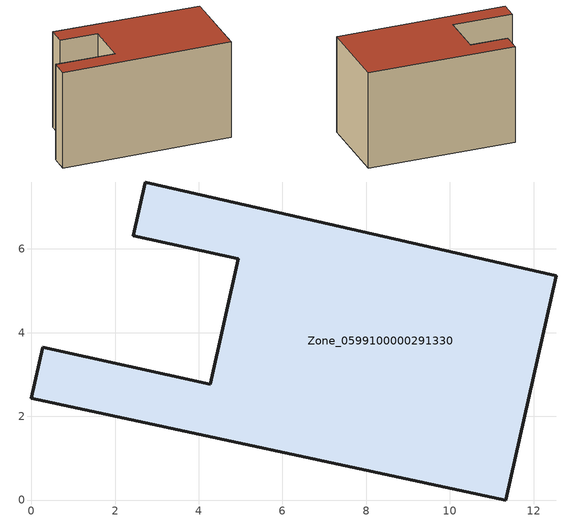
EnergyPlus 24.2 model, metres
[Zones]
Zone_0599100000291330
 floor ground (C_G): 2.72,7.6 12.54,5.36 11.34,0 0,2.43 0.27,3.65 4.28,2.77 4.94,5.77 2.44,6.31 z0
 wall outside (C_F): 12.54,5.36 2.72,7.6 2.44,6.31 4.94,5.77 4.28,2.77 0.27,3.65 0,2.43 11.34,0 12.54,5.36 z0:6.83
 roof outside (C_R): 0,2.43 11.34,0 12.54,5.36 2.72,7.6 2.44,6.31 4.94,5.77 4.28,2.77 0.27,3.65 z6.83
[BUILDING]
Pand.0599100000291330: North Axis=0; Terrain=City; Loads Convergence Tolerance Value=0.04; Temperature Convergence Tolerance Value=0.4; Solar Distribution=FullExterior; Maximum Number of Warmup Days=25; Minimum Number of Warmup Days=1
[Site:Location]
Rotterdam.The.Hague.AP_ZH_NLD Design_Conditions: Latitude=51.96; Longitude=4.45; Time Zone=1; Elevation=-4.5
[SITE:GROUNDTEMPERATURE:BUILDINGSURFACE]
18, 18, 18, 18, 18, 18, 18, 18, 18, 18, 18, 18
[MATERIAL] Thermal Absorptance=0.9; Solar Absorptance=0.7; Visible Absorptance=0.7
Name | Roughness | Thickness | Conductivity | Density | Specific Heat
G.TI.1946 | MediumSmooth | 0.15 | 1 | 540 | 1210
F.TI.1946 | Rough | 0.3 | 0.857143 | 1920 | 840
R.TI.1946 | MediumRough | 0.2 | 0.1 | 1500 | 1000
[CONSTRUCTION]
C_G: G.TI.1946
C_F: F.TI.1946
C_R: R.TI.1946
[ZONE]
Zone_0599100000291330: Type=1; Multiplier=1; Ceiling Height=Autocalculate; Volume=Autocalculate; Floor Area=autocalculate; Part of Total Floor Area=Yes
[ZONEINFILTRATION:DESIGNFLOWRATE]
Infil_Zone_0599100000291330: Zone or ZoneList or Space or SpaceList=Zone_0599100000291330; Schedule=AlwaysOn; Design Flow Rate Calculation Method=Flow/Area; Flow Rate per Floor Area=0.003; Constant Term Coefficient=1; Temperature Term Coefficient=0; Velocity Term Coefficient=0; Velocity Squared Term Coefficient=0
[HVACTEMPLATE:ZONE:IDEALLOADSAIRSYSTEM]
Zone_0599100000291330: Maximum Heating Supply Air Temperature=50; Minimum Cooling Supply Air Temperature=13; Maximum Heating Supply Air Humidity Ratio=0.0156; Minimum Cooling Supply Air Humidity Ratio=0.0077; Heating Limit=NoLimit; Cooling Limit=NoLimit; Dehumidification Control Type=ConstantSensibleHeatRatio; Cooling Sensible Heat Ratio=0.7; Dehumidification Setpoint=60; Humidification Control Type=None; Humidification Setpoint=30; Outdoor Air Method=None; Outdoor Air Flow Rate per Person=0.00944; Outdoor Air Flow Rate per Zone Floor Area=0; Outdoor Air Flow Rate per Zone=0; Demand Controlled Ventilation Type=None; Outdoor Air Economizer Type=NoEconomizer; Heat Recovery Type=None; Sensible Heat Recovery Effectiveness=0.7; Latent Heat Recovery Effectiveness=0.65
[ZONECONTROL:THERMOSTAT]
ThermostatControl_Zone_0599100000291330: Zone or ZoneList=Zone_0599100000291330; Control Type Schedule=DualSetpointControlType; Control 1=Thermostat_Zone_0599100000291330; Temperature Difference Between Cutout And Setpoint=0
[THERMOSTATSETPOINT:DUALSETPOINT]
Thermostat_Zone_0599100000291330: Heating Setpoint Temperature Schedule=HeatingSetpoint_Zone_0599100000291330; Cooling Setpoint Temperature Schedule=CoolingSetpoint_Zone_0599100000291330
[SCHEDULE:COMPACT]
HeatingSetpoint_Zone_0599100000291330: Through: 12/31, For: AllDays, Until: 24:00, 21
CoolingSetpoint_Zone_0599100000291330: Through: 12/31, For: AllDays, Until: 24:00, 24
DualSetpointControlType: Through: 12/31, For: AllDays, Until: 24:00, 4
AlwaysOn: Through: 12/31, For: AllDays, Until: 24:00, 1
